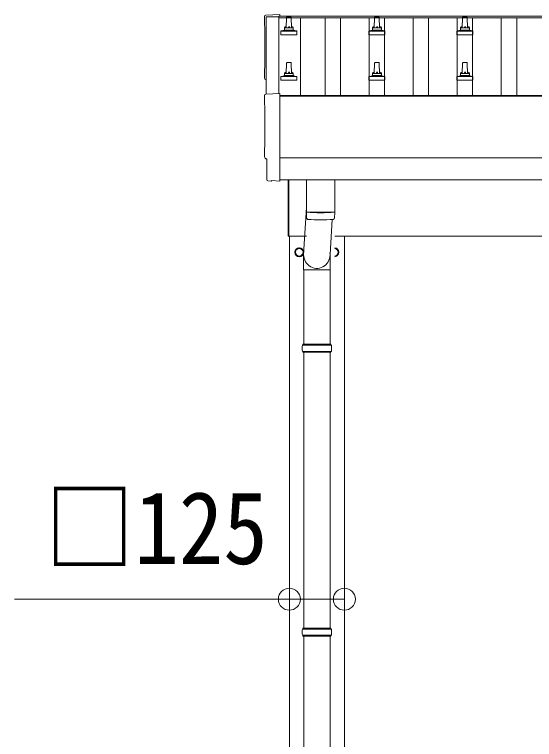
# Model space of a CAD drawing. Units: millimetres at full size, sheet at 1:50; details may follow other scales. Extents: x -14053 to 14053, y -9700 to 9700.
# Drawn here: x -10534 to -9353, y -3461 to -1814 of the extents above; entities that cross this region are included whole.
import ezdxf
from ezdxf.enums import TextEntityAlignment as Align

# ---------------------------------------------------------------- set-up
doc = ezdxf.new("R2010")
doc.units = ezdxf.units.MM
doc.header["$LTSCALE"] = 50
doc.header["$PDMODE"] = 32
doc.header["$PDSIZE"] = 50
for name, color, linetype, lineweight in [('0-2_TEXT1', 4, 'Continuous', 9), ('0-5_ELV2', 5, 'Continuous', 5), ('0-8_TABLE1', 6, 'Continuous', 9), ('0-9_DIM1', 7, 'Continuous', 9)]:
    doc.layers.add(name, color=color, linetype=linetype, lineweight=lineweight)
doc.styles.add('ＭＳ ゴシック', font='')
doc.styles.get('ＭＳ ゴシック').set_extended_font_data('MS Gothic')

msp = doc.modelspace()

# ---------------------------------------------------------------- linework, layer by layer
at = {"layer": '0-2_TEXT1'}
for p, q in [((-9962.83, -1994.81), (-9962.83, -1818.77)), ((-9962.83, -1818.77), (-9933.83, -1818.77)), ((-9933.83, -1817.81), (-9933.83, -1821.4)), ((-9933.83, -1817.81), (-3933.33, -1817.81)), ((-9933.83, -1818.77), (-9933.83, -1993.29)), ((-9933.83, -1821.4), (-3910.83, -1821.4)), ((-9931.83, -1997.42), (-3933.33, -1997.42)), ((-9931.83, -1999.31), (-3933.33, -1999.31)), ((-3933.33, -2139.2), (-9931.83, -2139.2)), ((-9931.83, -2189.02), (-3933.33, -2189.02)), ((-9912.83, -2317.42), (-9912.83, -2189.12)), ((-9910.83, -2189.12), (-9910.83, -2317.42)), ((-9951.47, -2192.05), (-9958.39, -2191.68)), ((-9931.83, -2191.04), (-9931.83, -2192.05)), ((-9910.83, -2317.42), (-9912.83, -2317.42)), ((-9910.83, -2316.92), (-9870.83, -2316.92)), ((-9909.83, -2316.92), (-9909.83, -5816.92)), ((-3925.83, -2316.92), (-9806.83, -2316.92)), ((-9784.83, -5816.92), (-9784.83, -2316.92)), ((-9878.74, -2353.67), (-9878.84, -2353.67)), ((-9878.74, -2354.17), (-9878.84, -2354.17))]:
    msp.add_line(p, q, dxfattribs=at)
for points in [[(-9963.41, -1815.41), (-9931.83, -1813.76), (-9931.83, -1817.81)], [(-9963.41, -1994.84), (-9931.83, -1993.19), (-9931.83, -2191.04)], [(-9961.22, -2188.69), (-9961.22, -2141.66), (-9961.83, -2141.66)], [(-9950.72, -2191.77), (-9950.06, -2191.14), (-9931.83, -2192.05)], [(-9806.83, -2344.4), (-9798.83, -2349.01), (-9798.83, -2358.83), (-9806.83, -2363.45)]]:
    msp.add_lwpolyline(points, dxfattribs=at)
msp.add_lwpolyline([(-9887.33, -2344.11), (-9895.83, -2349.01), (-9895.83, -2358.83), (-9887.33, -2363.74), (-9878.83, -2358.83), (-9878.83, -2349.01)], close=True, dxfattribs=at)
for radius in [10, 8.5]:
    msp.add_circle((-9887.33, -2353.92), radius, dxfattribs=at)
for centre, radius, start, end in [((-9887.33, -2353.92), 8.6, 171.25399, 188.74601), ((-9887.33, -2353.92), 8.6, 111.25399, 128.74601), ((-9887.33, -2353.92), 8.6, 51.25399, 68.74601), ((-9887.33, -2353.92), 8.6, 1.66581, 8.74601), ((-9887.33, -2353.92), 8.6, 351.25399, 358.33419), ((-9807.33, -2353.92), 10, 272.86598, 87.13402), ((-9807.33, -2353.92), 8.5, 273.37229, 86.62771), ((-9807.33, -2353.92), 8.6, 51.25399, 68.74601), ((-9807.33, -2353.92), 8.6, 351.25399, 8.74601), ((-9887.33, -2353.92), 8.6, 231.25399, 248.74601), ((-9887.33, -2353.92), 8.6, 291.25399, 308.74601), ((-9807.33, -2353.92), 8.6, 291.25399, 308.74601)]:
    msp.add_arc(centre, radius, start, end, dxfattribs=at)
for centre, major_axis, ratio, start_param, end_param in [((-9963.25, -1818.4), (-3, 0), 0.99863, 4.7647489, 6.2979817), ((-14729.11, -1888.83), (4763.38, 0), 0.99863, 6.2686928, 6.2979817), ((-9961.83, -1957.83), (-4.41, 0), 0.99863, 6.2686928, 7.6252171), ((-9963.25, -1997.84), (-3, 0), 0.99863, 4.7647489, 6.2979817), ((-14729.11, -2068.26), (4763.38, 0), 0.99863, 6.2686928, 6.2979817), ((-9961.83, -2137.26), (-4.41, 0), 0.99863, 6.2686928, 7.8539816), ((-9958.22, -2188.69), (-2.18, -2.07), 0.9974, 5.5252311, 7.0411395), ((-9951.41, -2191.05), (-0.727, -0.69), 0.9974, 0.7579542, 1.5707963)]:
    msp.add_ellipse(centre, major_axis=major_axis, ratio=ratio, start_param=start_param, end_param=end_param, dxfattribs=at)
at = {"layer": '0-5_ELV2'}
for p, q in [((-9916.83, -1844.33), (-9916.11, -1820.8)), ((-9915.11, -1819.83), (-9906.56, -1819.83)), ((-9905.56, -1820.8), (-9904.83, -1844.33)), ((-9716.83, -1844.33), (-9716.11, -1820.8)), ((-9715.11, -1819.83), (-9706.56, -1819.83)), ((-9705.56, -1820.8), (-9704.83, -1844.33)), ((-9516.83, -1844.33), (-9516.11, -1820.8)), ((-9515.11, -1819.83), (-9506.56, -1819.83)), ((-9505.56, -1820.8), (-9504.83, -1844.33)), ((-9920.83, -1848.54), (-9920.83, -1844.33)), ((-9919.83, -1844.33), (-9901.83, -1844.33)), ((-9900.83, -1848.54), (-9900.83, -1844.33)), ((-9720.83, -1848.54), (-9720.83, -1844.33)), ((-9719.83, -1844.33), (-9701.83, -1844.33)), ((-9700.83, -1848.54), (-9700.83, -1844.33)), ((-9520.83, -1848.54), (-9520.83, -1844.33)), ((-9519.83, -1844.33), (-9501.83, -1844.33)), ((-9500.83, -1848.54), (-9500.83, -1844.33)), ((-9929.08, -1859.83), (-9929.08, -1852.11)), ((-9892.58, -1859.83), (-9929.08, -1859.83)), ((-9928.7, -1851.33), (-9892.97, -1851.33)), ((-9928.32, -1851.14), (-9921.6, -1849.51)), ((-9921.22, -1849.33), (-9900.45, -1849.33)), ((-9893.35, -1851.14), (-9900.07, -1849.51)), ((-9892.58, -1859.83), (-9892.58, -1852.11)), ((-9729.08, -1859.83), (-9729.08, -1852.11)), ((-9692.58, -1859.83), (-9729.08, -1859.83)), ((-9728.7, -1851.33), (-9692.97, -1851.33)), ((-9728.32, -1851.14), (-9721.6, -1849.51)), ((-9721.22, -1849.33), (-9700.45, -1849.33)), ((-9693.35, -1851.14), (-9700.07, -1849.51)), ((-9692.58, -1859.83), (-9692.58, -1852.11)), ((-9529.08, -1859.83), (-9529.08, -1852.11)), ((-9492.58, -1859.83), (-9529.08, -1859.83)), ((-9528.7, -1851.33), (-9492.97, -1851.33)), ((-9528.32, -1851.14), (-9521.6, -1849.51)), ((-9521.22, -1849.33), (-9500.45, -1849.33)), ((-9493.35, -1851.14), (-9500.07, -1849.51)), ((-9492.58, -1859.83), (-9492.58, -1852.11)), ((-9916.83, -1947.66), (-9916.11, -1924.14)), ((-9915.11, -1923.16), (-9906.56, -1923.16)), ((-9905.56, -1924.14), (-9904.83, -1947.66)), ((-9716.83, -1947.66), (-9716.11, -1924.14)), ((-9715.11, -1923.16), (-9706.56, -1923.16)), ((-9705.56, -1924.14), (-9704.83, -1947.66)), ((-9516.83, -1947.66), (-9516.11, -1924.14)), ((-9515.11, -1923.16), (-9506.56, -1923.16)), ((-9505.56, -1924.14), (-9504.83, -1947.66)), ((-9929.08, -1963.16), (-9929.08, -1955.45)), ((-9928.7, -1954.66), (-9892.97, -1954.66)), ((-9928.32, -1954.48), (-9921.6, -1952.85)), ((-9921.22, -1952.66), (-9900.45, -1952.66)), ((-9920.83, -1951.87), (-9920.83, -1947.66)), ((-9919.83, -1947.66), (-9901.83, -1947.66)), ((-9900.83, -1951.87), (-9900.83, -1947.66)), ((-9893.35, -1954.48), (-9900.07, -1952.85)), ((-9892.58, -1963.16), (-9892.58, -1955.45)), ((-9729.08, -1963.16), (-9729.08, -1955.45)), ((-9728.7, -1954.66), (-9692.97, -1954.66)), ((-9728.32, -1954.48), (-9721.6, -1952.85)), ((-9721.22, -1952.66), (-9700.45, -1952.66)), ((-9720.83, -1951.87), (-9720.83, -1947.66)), ((-9719.83, -1947.66), (-9701.83, -1947.66)), ((-9700.83, -1951.87), (-9700.83, -1947.66)), ((-9693.35, -1954.48), (-9700.07, -1952.85)), ((-9692.58, -1963.16), (-9692.58, -1955.45)), ((-9529.08, -1963.16), (-9529.08, -1955.45)), ((-9528.7, -1954.66), (-9492.97, -1954.66)), ((-9528.32, -1954.48), (-9521.6, -1952.85)), ((-9521.22, -1952.66), (-9500.45, -1952.66)), ((-9520.83, -1951.87), (-9520.83, -1947.66)), ((-9519.83, -1947.66), (-9501.83, -1947.66)), ((-9500.83, -1951.87), (-9500.83, -1947.66)), ((-9493.35, -1954.48), (-9500.07, -1952.85)), ((-9492.58, -1963.16), (-9492.58, -1955.45)), ((-9892.58, -1963.16), (-9929.08, -1963.16)), ((-9692.58, -1963.16), (-9729.08, -1963.16)), ((-9492.58, -1963.16), (-9529.08, -1963.16))]:
    msp.add_line(p, q, dxfattribs=at)
at = {"layer": '0-5_ELV2', "color": 4, "lineweight": 9}
for p, q in [((-9884.33, -1821.4), (-9884.33, -1997.42)), ((-9828.33, -1997.42), (-9828.33, -1821.4)), ((-9793.33, -1997.42), (-9793.33, -1821.4)), ((-9728.33, -1997.42), (-9728.33, -1821.4)), ((-9693.33, -1997.42), (-9693.33, -1821.4)), ((-9628.33, -1997.42), (-9628.33, -1821.4)), ((-9593.33, -1997.42), (-9593.33, -1821.4)), ((-9528.33, -1997.42), (-9528.33, -1821.4)), ((-9493.33, -1997.42), (-9493.33, -1821.4)), ((-9428.33, -1997.42), (-9428.33, -1821.4)), ((-9393.33, -1997.42), (-9393.33, -1821.4))]:
    msp.add_line(p, q, dxfattribs=at)
at = {"layer": '0-5_ELV2'}
for centre, radius, start, end in [((-9915.11, -1820.83), 1, 90, 178.60509), ((-9906.56, -1820.83), 1, 1.39491, 90), ((-9715.11, -1820.83), 1, 90, 178.60509), ((-9706.56, -1820.83), 1, 1.39491, 90), ((-9515.11, -1820.83), 1, 90, 178.60509), ((-9506.56, -1820.83), 1, 1.39491, 90), ((-9916.75, -1844.96), 4.13, 90, 171.17633), ((-9919.83, -1845.33), 1, 90, 180), ((-9907.5, -1844.33), 4.83, 133.60282, 180), ((-9914.17, -1844.33), 4.83, 0, 46.39718), ((-9904.92, -1844.96), 4.13, 8.82367, 90), ((-9901.83, -1845.33), 1, 0, 90), ((-9716.75, -1844.96), 4.13, 90, 171.17633), ((-9719.83, -1845.33), 1, 90, 180), ((-9707.5, -1844.33), 4.83, 133.60282, 180), ((-9714.17, -1844.33), 4.83, 0, 46.39718), ((-9704.92, -1844.96), 4.13, 8.82367, 90), ((-9701.83, -1845.33), 1, 0, 90), ((-9516.75, -1844.96), 4.13, 90, 171.17633), ((-9519.83, -1845.33), 1, 90, 180), ((-9507.5, -1844.33), 4.83, 133.60282, 180), ((-9514.17, -1844.33), 4.83, 0, 46.39718), ((-9504.92, -1844.96), 4.13, 8.82367, 90), ((-9501.83, -1845.33), 1, 0, 90), ((-9928.08, -1852.11), 1, 103.62699, 180), ((-9921.83, -1848.54), 1, 283.62699, 0), ((-9899.83, -1848.54), 1, 180, 256.37301), ((-9893.58, -1852.11), 1, 0, 76.37301), ((-9728.08, -1852.11), 1, 103.62699, 180), ((-9721.83, -1848.54), 1, 283.62699, 0), ((-9699.83, -1848.54), 1, 180, 256.37301), ((-9693.58, -1852.11), 1, 0, 76.37301), ((-9528.08, -1852.11), 1, 103.62699, 180), ((-9521.83, -1848.54), 1, 283.62699, 0), ((-9499.83, -1848.54), 1, 180, 256.37301), ((-9493.58, -1852.11), 1, 0, 76.37301), ((-9915.11, -1924.16), 1, 90, 178.60509), ((-9906.56, -1924.16), 1, 1.39491, 90), ((-9715.11, -1924.16), 1, 90, 178.60509), ((-9706.56, -1924.16), 1, 1.39491, 90), ((-9515.11, -1924.16), 1, 90, 178.60509), ((-9506.56, -1924.16), 1, 1.39491, 90), ((-9928.08, -1955.45), 1, 103.62699, 180), ((-9921.83, -1951.87), 1, 283.62699, 0), ((-9916.75, -1948.29), 4.13, 90, 171.17633), ((-9919.83, -1948.66), 1, 90, 180), ((-9907.5, -1947.66), 4.83, 133.60282, 180), ((-9914.17, -1947.66), 4.83, 0, 46.39718), ((-9904.92, -1948.29), 4.13, 8.82367, 90), ((-9901.83, -1948.66), 1, 0, 90), ((-9899.83, -1951.87), 1, 180, 256.37301), ((-9893.58, -1955.45), 1, 0, 76.37301), ((-9728.08, -1955.45), 1, 103.62699, 180), ((-9721.83, -1951.87), 1, 283.62699, 0), ((-9716.75, -1948.29), 4.13, 90, 171.17633), ((-9719.83, -1948.66), 1, 90, 180), ((-9707.5, -1947.66), 4.83, 133.60282, 180), ((-9714.17, -1947.66), 4.83, 0, 46.39718), ((-9704.92, -1948.29), 4.13, 8.82367, 90), ((-9701.83, -1948.66), 1, 0, 90), ((-9699.83, -1951.87), 1, 180, 256.37301), ((-9693.58, -1955.45), 1, 0, 76.37301), ((-9528.08, -1955.45), 1, 103.62699, 180), ((-9521.83, -1951.87), 1, 283.62699, 0), ((-9516.75, -1948.29), 4.13, 90, 171.17633), ((-9519.83, -1948.66), 1, 90, 180), ((-9507.5, -1947.66), 4.83, 133.60282, 180), ((-9514.17, -1947.66), 4.83, 0, 46.39718), ((-9504.92, -1948.29), 4.13, 8.82367, 90), ((-9501.83, -1948.66), 1, 0, 90), ((-9499.83, -1951.87), 1, 180, 256.37301), ((-9493.58, -1955.45), 1, 0, 76.37301)]:
    msp.add_arc(centre, radius, start, end, dxfattribs=at)
at = {"layer": '0-8_TABLE1'}
msp.add_lwpolyline([(-9784.83, -3141.94), (-9909.83, -3141.94), (-10534.41, -3141.94)], dxfattribs=at)
for p in [(-9909.83, -3141.94), (-9784.83, -3141.94)]:
    msp.add_point(p, dxfattribs=at)
at = {"layer": '0-9_DIM1'}
for p, q in [((-9870.83, -2189.02), (-9870.83, -2262.07)), ((-9806.83, -2189.02), (-9806.83, -2262.07)), ((-9870.83, -2252.5), (-9877.39, -2358.96)), ((-9870.64, -2276.06), (-9870.86, -2263.07)), ((-9866.36, -2262.35), (-9866.34, -2263.35)), ((-9811.31, -2262.35), (-9811.33, -2263.35)), ((-9806.8, -2263.07), (-9807.03, -2276.06)), ((-9812.37, -2279.35), (-9817.28, -2358.96)), ((-9877.48, -2393.63), (-9877.48, -2358.96)), ((-9817.18, -2393.63), (-9817.18, -2358.96)), ((-9877.48, -2393.63), (-9847.33, -2393.63)), ((-9877.33, -2393.63), (-9877.33, -2562.92)), ((-9817.18, -2393.63), (-9847.33, -2393.63)), ((-9817.33, -2393.63), (-9817.33, -2562.92)), ((-9814.33, -2564.92), (-9880.33, -2564.92)), ((-9815.33, -2562.92), (-9879.33, -2562.92)), ((-9879.33, -2562.92), (-9879.33, -2564.92)), ((-9815.33, -2562.92), (-9815.33, -2564.92)), ((-9814.33, -2578.92), (-9880.33, -2578.92)), ((-9879.33, -2580.92), (-9879.33, -2578.92)), ((-9815.33, -2580.92), (-9879.33, -2580.92)), ((-9877.33, -2580.92), (-9877.33, -3207.91)), ((-9817.33, -2580.92), (-9817.33, -3207.91)), ((-9815.33, -2580.92), (-9815.33, -2578.92)), ((-9814.33, -3209.91), (-9880.33, -3209.91)), ((-9815.33, -3207.91), (-9879.33, -3207.91)), ((-9879.33, -3207.91), (-9879.33, -3209.91)), ((-9815.33, -3207.91), (-9815.33, -3209.91)), ((-9814.33, -3223.91), (-9880.33, -3223.91)), ((-9879.33, -3225.91), (-9879.33, -3223.91)), ((-9815.33, -3225.91), (-9879.33, -3225.91)), ((-9877.33, -3225.91), (-9877.33, -4157.92)), ((-9817.33, -3225.91), (-9817.33, -4157.92)), ((-9815.33, -3225.91), (-9815.33, -3223.91))]:
    msp.add_line(p, q, dxfattribs=at)
for centre, radius, start, end in [((-9838.83, -1782.34), 480.8, 266.18381, 273.81619), ((-9838.83, -1783.34), 480.8, 266.18381, 273.81619), ((-9867.21, -2275.82), 3.43, 183.91307, 262.91645), ((-9838.84, -1760.36), 519.67, 266.82357, 273.17802), ((-9810.45, -2275.82), 3.43, 277.00994, 356.09787), ((-9831.58, -2571.92), 49.25, 171.82876, 180.00002), ((-9863.08, -2571.92), 49.25, 359.99998, 8.17124), ((-9831.58, -2571.92), 49.25, 180.00002, 188.17127), ((-9863.08, -2571.92), 49.25, 351.82873, 359.99998), ((-9831.58, -3216.91), 49.25, 171.82876, 180.00002), ((-9863.08, -3216.91), 49.25, 359.99998, 8.17124), ((-9831.58, -3216.91), 49.25, 180.00002, 188.17127), ((-9863.08, -3216.91), 49.25, 351.82873, 359.99998)]:
    msp.add_arc(centre, radius, start, end, dxfattribs=at)
msp.add_ellipse((-9847.33, -2358.96), major_axis=(0, -31.56), ratio=0.952301, start_param=4.712389, end_param=7.9831455, dxfattribs=at)

# ---------------------------------------------------------------- texts
at = {"layer": '0-8_TABLE1', "color": 7, "style": 'ＭＳ ゴシック', "width": 0.9}
msp.add_text('□125', height=165, dxfattribs=at).set_placement((-10464.66, -3111.59), align=Align.BOTTOM_LEFT)

doc.saveas('drawing.dxf')
